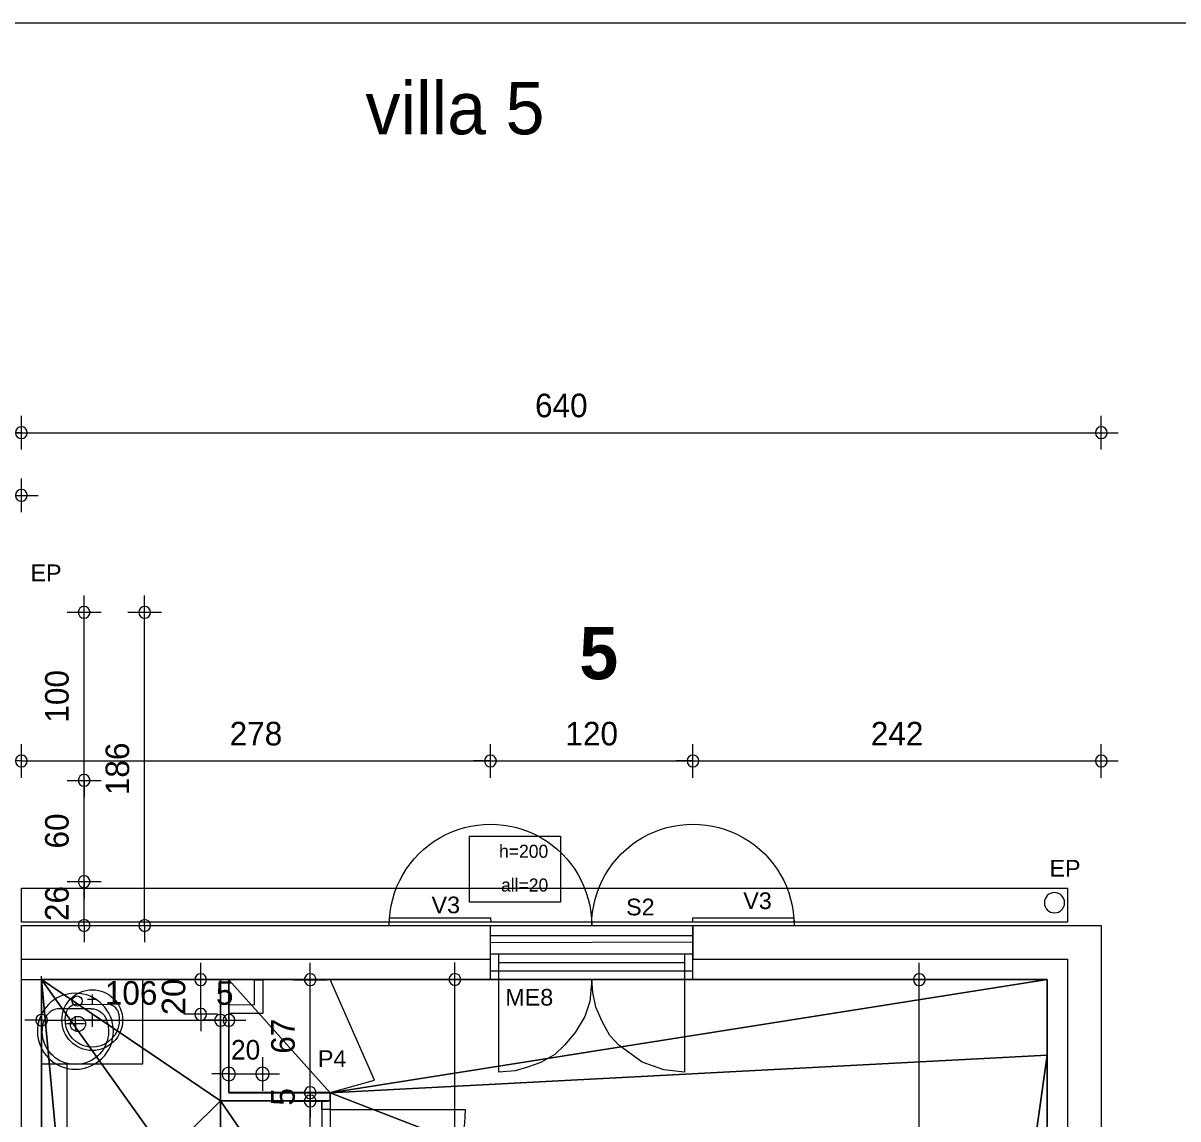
# Model space of a CAD drawing. Header units: metres. Extents: x 1.8 to 61.8, y -55.6 to -11.3.
# Drawn here: x 37.34 to 44.19, y -17.8 to -11.31 of the extents above; entities that cross this region are included whole.
import ezdxf
from ezdxf.enums import TextEntityAlignment as Align
from ezdxf.lldxf.tags import DXFTag

# ---------------------------------------------------------------- set-up
doc = ezdxf.new("R2010")
doc.units = ezdxf.units.M
doc.header["$MEASUREMENT"] = 0
for name, color, linetype in [('Calque commun', 7, 'Continuous'), ('Calque2', 7, 'Continuous'), ('Calque4', 7, 'Continuous'), ('Calque90', 7, 'Continuous'), ('Textes', 7, 'Continuous')]:
    doc.layers.add(name, color=color, linetype=linetype)
doc.styles.add('Arial10', font='arial.ttf', dxfattribs={"height": 0.098961})
doc.styles.add('Arial18', font='arial.ttf', dxfattribs={"height": 0.139163})
doc.styles.add('Century Gothic', font='GOTHIC.TTF', dxfattribs={"height": 0.310302})
doc.styles.add('Century Gothic14', font='GOTHIC.TTF', dxfattribs={"height": 0.139636})
doc.styles.add('Century Gothic19', font='GOTHIC.TTF', dxfattribs={"height": 0.116363})
doc.styles.add('Century Gothic5', font='GOTHICB.TTF', dxfattribs={"height": 0.31023})
doc.styles.add('Century Gothic9', font='GOTHIC.TTF', dxfattribs={"height": 0.077575})
tags = doc.linetypes.add('HIDDEN2', pattern=[0.1875, 0.125, -0.0625]).pattern_tags.tags
tags[6:7] = [DXFTag(74, 4), DXFTag(75, 0), DXFTag(340, '0'), DXFTag(46, 1.0), DXFTag(50, 0.0), DXFTag(44, 0.0), DXFTag(45, 0.0)]
tags[4:5] = [DXFTag(74, 4), DXFTag(75, 0), DXFTag(340, '0'), DXFTag(46, 1.0), DXFTag(50, 0.0), DXFTag(44, 0.0), DXFTag(45, 0.0)]

# ---------------------------------------------------------------- blocks, each defined once
blk = doc.blocks.new('new45')
at = {"layer": 'Calque commun', "color": 5, "linetype": 'Continuous', "lineweight": 9}
blk.add_arc((0, 0), 0.5, 0, 359.99941, dxfattribs=at)
blk = doc.blocks.new('new46')
at = {"layer": 'Calque commun', "color": 5, "linetype": 'Continuous', "lineweight": 9}
blk.add_arc((0, 0), 0.5, 0, 359.99941, dxfattribs=at)
blk = doc.blocks.new('DimLine53548')
at = {"layer": 'Calque commun', "color": 5, "linetype": 'Continuous', "lineweight": 9}
for p, q in [((34.1345, -14.207), (34.1345, -14.007)), ((37.3344, -14.207), (37.3344, -14.007)), ((34.1345, -14.107), (34.0345, -14.107)), ((34.1345, -14.107), (37.3344, -14.107)), ((37.3344, -14.107), (37.4344, -14.107))]:
    blk.add_line(p, q, dxfattribs=at)
at = {"layer": 'Calque commun', "color": 5, "linetype": 'Continuous', "lineweight": 9, "xscale": 0.07000000029802322, "yscale": 0.07000000029802322, "zscale": 0.07000000029802322}
for name, p in [('new45', (34.1345, -14.107)), ('new46', (37.3344, -14.107))]:
    blk.add_blockref(name, p, dxfattribs=at)
at = {"layer": 'Calque commun', "color": 5, "linetype": 'Continuous', "lineweight": 9, "style": 'Century Gothic14'}
blk.add_text('320', height=0.13964, dxfattribs=at).set_placement((35.7345, -14.057), align=Align.BOTTOM_CENTER)
blk = doc.blocks.new('Block54734')
at = {"layer": 'Calque commun', "color": 7, "linetype": 'Continuous', "lineweight": 18}
blk.add_line((37.1344, -25.6352), (37.1344, -16.6352), dxfattribs=at)
at = {"layer": 'Calque commun', "color": 7, "linetype": 'Continuous', "lineweight": 9}
for p, q in [((37.3344, -25.4352), (37.3344, -16.8352)), ((37.4544, -25.3152), (37.4544, -16.9552))]:
    blk.add_line(p, q, dxfattribs=at)
blk = doc.blocks.new('Block54735')
at = {"layer": 'Calque commun', "color": 7, "linetype": 'Continuous', "lineweight": 9}
for p, q in [((37.3344, -16.9752), (37.3344, -16.6552)), ((37.3344, -16.8552), (40.1144, -16.8552)), ((41.3144, -16.8552), (43.5344, -16.8552)), ((37.3344, -16.9752), (40.1144, -16.9752)), ((41.3144, -16.9752), (43.4144, -16.9752))]:
    blk.add_line(p, q, dxfattribs=at)
at = {"layer": 'Calque commun', "color": 7, "linetype": 'Continuous', "lineweight": 18}
for p, q in [((37.3344, -16.6552), (40.1144, -16.6552)), ((41.3144, -16.6552), (43.7344, -16.6552))]:
    blk.add_line(p, q, dxfattribs=at)
blk = doc.blocks.new('Block54736')
at = {"layer": 'Calque commun', "color": 7, "linetype": 'Continuous', "lineweight": 18}
blk.add_line((43.7344, -16.6552), (43.7344, -25.6552), dxfattribs=at)
at = {"layer": 'Calque commun', "color": 7, "linetype": 'Continuous', "lineweight": 9}
for p, q in [((43.5344, -16.8552), (43.5344, -25.4552)), ((43.4144, -16.9752), (43.4144, -25.3352))]:
    blk.add_line(p, q, dxfattribs=at)
blk = doc.blocks.new('@PRES_1_$$_1-4')
at = {"layer": 'Calque commun', "color": 5, "linetype": 'Continuous', "lineweight": 9}
for p, q in [((0, 0.32), (1.2, 0.32)), ((1.2, 0.15), (0, 0.15)), ((0.05, 0.05), (0.05, 0.15)), ((1.15, 0.15), (1.15, 0.05)), ((0.05, 0.1), (1.15, 0.1)), ((1.2, 0.05), (0, 0.05)), ((0, 0), (1.2, 0))]:
    blk.add_line(p, q, dxfattribs=at)
blk = doc.blocks.new('@PRES_1_$$_1-5')
at = {"layer": 'Calque commun', "color": 7, "linetype": 'Continuous', "lineweight": 9}
blk.add_line((0, 0), (0, 0.32), dxfattribs=at)
blk = doc.blocks.new('@PRES_1_$$_1-6')
at = {"layer": 'Calque commun', "color": 7, "linetype": 'Continuous', "lineweight": 9}
blk.add_line((0, 0), (0, 0.32), dxfattribs=at)
blk = doc.blocks.new('INTER_2D_COMB2')
at = {"layer": 'Calque4', "color": 0, "linetype": 'ByBlock', "lineweight": -2}
for name in ['@PRES_1_$$_1-4', '@PRES_1_$$_1-5']:
    blk.add_blockref(name, (0, 0), dxfattribs=at)
at = {"layer": 'Calque4', "color": 0, "linetype": 'ByBlock', "lineweight": -2, "extrusion": (0, 0, -1), "xscale": -1, "yscale": -1, "zscale": -1, "rotation": -180}
blk.add_blockref('@PRES_1_$$_1-6', (-1.2, 0), dxfattribs=at)
blk = doc.blocks.new('PLACED_COMB2')
at = {"layer": 'Calque4', "color": 0, "linetype": 'ByBlock', "lineweight": -2}
blk.add_blockref('INTER_2D_COMB2', (0, 0), dxfattribs=at)
blk = doc.blocks.new('new47')
at = {"layer": 'Calque commun', "color": 5, "linetype": 'Continuous', "lineweight": 9}
blk.add_arc((0, 0), 0.5, 0, 359.99941, dxfattribs=at)
blk = doc.blocks.new('new48')
at = {"layer": 'Calque commun', "color": 5, "linetype": 'Continuous', "lineweight": 9}
blk.add_arc((0, 0), 0.5, 0, 359.99941, dxfattribs=at)
blk = doc.blocks.new('DimLine54831')
at = {"layer": 'Calque commun', "color": 5, "linetype": 'Continuous', "lineweight": 9}
for p, q in [((41.3144, -15.7803), (41.3144, -15.5803)), ((43.7344, -15.7803), (43.7344, -15.5803)), ((41.3144, -15.6803), (41.2144, -15.6803)), ((41.3144, -15.6803), (43.7344, -15.6803)), ((43.7344, -15.6803), (43.8344, -15.6803))]:
    blk.add_line(p, q, dxfattribs=at)
at = {"layer": 'Calque commun', "color": 5, "linetype": 'Continuous', "lineweight": 9, "xscale": 0.07000000029802322, "yscale": 0.07000000029802322, "zscale": 0.07000000029802322}
for name, p in [('new47', (41.3144, -15.6803)), ('new48', (43.7344, -15.6803))]:
    blk.add_blockref(name, p, dxfattribs=at)
at = {"layer": 'Calque commun', "color": 5, "linetype": 'Continuous', "lineweight": 9, "style": 'Century Gothic14'}
blk.add_text('242', height=0.13964, dxfattribs=at).set_placement((42.5244, -15.6303), align=Align.BOTTOM_CENTER)
blk = doc.blocks.new('new49')
at = {"layer": 'Calque commun', "color": 5, "linetype": 'Continuous', "lineweight": 9}
blk.add_arc((0, 0), 0.5, 0, 359.99941, dxfattribs=at)
blk = doc.blocks.new('new50')
at = {"layer": 'Calque commun', "color": 5, "linetype": 'Continuous', "lineweight": 9}
blk.add_arc((0, 0), 0.5, 0, 359.99941, dxfattribs=at)
blk = doc.blocks.new('DimLine54839')
at = {"layer": 'Calque commun', "color": 5, "linetype": 'Continuous', "lineweight": 9}
for p, q in [((40.1144, -15.7803), (40.1144, -15.5803)), ((41.3144, -15.7803), (41.3144, -15.5803)), ((40.1144, -15.6803), (40.0144, -15.6803)), ((40.1144, -15.6803), (41.3144, -15.6803)), ((41.3144, -15.6803), (41.4144, -15.6803))]:
    blk.add_line(p, q, dxfattribs=at)
at = {"layer": 'Calque commun', "color": 5, "linetype": 'Continuous', "lineweight": 9, "xscale": 0.07000000029802322, "yscale": 0.07000000029802322, "zscale": 0.07000000029802322}
for name, p in [('new49', (40.1144, -15.6803)), ('new50', (41.3144, -15.6803))]:
    blk.add_blockref(name, p, dxfattribs=at)
at = {"layer": 'Calque commun', "color": 5, "linetype": 'Continuous', "lineweight": 9, "style": 'Century Gothic14'}
blk.add_text('120', height=0.13964, dxfattribs=at).set_placement((40.7144, -15.6303), align=Align.BOTTOM_CENTER)
blk = doc.blocks.new('new51')
at = {"layer": 'Calque commun', "color": 5, "linetype": 'Continuous', "lineweight": 9}
blk.add_arc((0, 0), 0.5, 0, 359.99941, dxfattribs=at)
blk = doc.blocks.new('new52')
at = {"layer": 'Calque commun', "color": 5, "linetype": 'Continuous', "lineweight": 9}
blk.add_arc((0, 0), 0.5, 0, 359.99941, dxfattribs=at)
blk = doc.blocks.new('DimLine54847')
at = {"layer": 'Calque commun', "color": 5, "linetype": 'Continuous', "lineweight": 9}
for p, q in [((37.3344, -15.7803), (37.3344, -15.5803)), ((40.1144, -15.7803), (40.1144, -15.5803)), ((37.3344, -15.6803), (37.2344, -15.6803)), ((37.3344, -15.6803), (40.1144, -15.6803)), ((40.1144, -15.6803), (40.2144, -15.6803))]:
    blk.add_line(p, q, dxfattribs=at)
at = {"layer": 'Calque commun', "color": 5, "linetype": 'Continuous', "lineweight": 9, "xscale": 0.07000000029802322, "yscale": 0.07000000029802322, "zscale": 0.07000000029802322}
for name, p in [('new51', (37.3344, -15.6803)), ('new52', (40.1144, -15.6803))]:
    blk.add_blockref(name, p, dxfattribs=at)
at = {"layer": 'Calque commun', "color": 5, "linetype": 'Continuous', "lineweight": 9, "style": 'Century Gothic14'}
blk.add_text('278', height=0.13964, dxfattribs=at).set_placement((38.7244, -15.6303), align=Align.BOTTOM_CENTER)
blk = doc.blocks.new('new53')
at = {"layer": 'Calque commun', "color": 5, "linetype": 'Continuous', "lineweight": 9}
blk.add_arc((0, 0), 0.5, 0, 359.99941, dxfattribs=at)
blk = doc.blocks.new('new54')
at = {"layer": 'Calque commun', "color": 5, "linetype": 'Continuous', "lineweight": 9}
blk.add_arc((0, 0), 0.5, 0, 359.99941, dxfattribs=at)
blk = doc.blocks.new('DimLine55255')
at = {"layer": 'Calque commun', "color": 5, "linetype": 'Continuous', "lineweight": 9}
for p, q in [((38.0649, -14.7998), (38.0649, -14.6998)), ((37.9649, -14.7998), (38.1649, -14.7998)), ((38.0649, -16.6552), (38.0649, -14.7998)), ((37.9649, -16.6552), (38.1649, -16.6552)), ((38.0649, -16.6552), (38.0649, -16.7552))]:
    blk.add_line(p, q, dxfattribs=at)
at = {"layer": 'Calque commun', "color": 5, "linetype": 'Continuous', "lineweight": 9, "xscale": 0.07000000029802322, "yscale": 0.07000000029802322, "zscale": 0.07000000029802322, "rotation": 90}
for name, p in [('new54', (38.0649, -14.7998)), ('new53', (38.0649, -16.6552))]:
    blk.add_blockref(name, p, dxfattribs=at)
at = {"layer": 'Calque commun', "color": 5, "linetype": 'Continuous', "lineweight": 9, "style": 'Century Gothic14'}
blk.add_text('186', height=0.13964, rotation=90, dxfattribs=at).set_placement((38.0149, -15.7275), align=Align.BOTTOM_CENTER)
blk = doc.blocks.new('new69')
at = {"layer": 'Calque commun', "color": 5, "linetype": 'Continuous', "lineweight": 9}
blk.add_arc((0, 0), 0.5, 0, 359.99941, dxfattribs=at)
blk = doc.blocks.new('new70')
at = {"layer": 'Calque commun', "color": 5, "linetype": 'Continuous', "lineweight": 9}
blk.add_arc((0, 0), 0.5, 0, 359.99941, dxfattribs=at)
blk = doc.blocks.new('DimLine55493')
at = {"layer": 'Calque commun', "color": 5, "linetype": 'Continuous', "lineweight": 9}
for p, q in [((30.7344, -13.8359), (30.7344, -13.6359)), ((37.3344, -13.8359), (37.3344, -13.6359)), ((30.7344, -13.7359), (30.6344, -13.7359)), ((30.7344, -13.7359), (37.3344, -13.7359)), ((37.3344, -13.7359), (37.4344, -13.7359))]:
    blk.add_line(p, q, dxfattribs=at)
at = {"layer": 'Calque commun', "color": 5, "linetype": 'Continuous', "lineweight": 9, "xscale": 0.07000000029802322, "yscale": 0.07000000029802322, "zscale": 0.07000000029802322}
for name, p in [('new69', (30.7344, -13.7359)), ('new70', (37.3344, -13.7359))]:
    blk.add_blockref(name, p, dxfattribs=at)
at = {"layer": 'Calque commun', "color": 5, "linetype": 'Continuous', "lineweight": 9, "style": 'Century Gothic14'}
blk.add_text('660', height=0.13964, dxfattribs=at).set_placement((34.0344, -13.6859), align=Align.BOTTOM_CENTER)
blk = doc.blocks.new('new71')
at = {"layer": 'Calque commun', "color": 5, "linetype": 'Continuous', "lineweight": 9}
blk.add_arc((0, 0), 0.5, 0, 359.99941, dxfattribs=at)
blk = doc.blocks.new('new72')
at = {"layer": 'Calque commun', "color": 5, "linetype": 'Continuous', "lineweight": 9}
blk.add_arc((0, 0), 0.5, 0, 359.99941, dxfattribs=at)
blk = doc.blocks.new('DimLine55501')
at = {"layer": 'Calque commun', "color": 5, "linetype": 'Continuous', "lineweight": 9}
for p, q in [((37.3344, -13.8359), (37.3344, -13.6359)), ((43.7344, -13.8359), (43.7344, -13.6359)), ((37.3344, -13.7359), (37.2344, -13.7359)), ((37.3344, -13.7359), (43.7344, -13.7359)), ((43.7344, -13.7359), (43.8344, -13.7359))]:
    blk.add_line(p, q, dxfattribs=at)
at = {"layer": 'Calque commun', "color": 5, "linetype": 'Continuous', "lineweight": 9, "xscale": 0.07000000029802322, "yscale": 0.07000000029802322, "zscale": 0.07000000029802322}
for name, p in [('new71', (37.3344, -13.7359)), ('new72', (43.7344, -13.7359))]:
    blk.add_blockref(name, p, dxfattribs=at)
at = {"layer": 'Calque commun', "color": 5, "linetype": 'Continuous', "lineweight": 9, "style": 'Century Gothic14'}
blk.add_text('640', height=0.13964, dxfattribs=at).set_placement((40.5344, -13.6859), align=Align.BOTTOM_CENTER)
blk = doc.blocks.new('new99')
at = {"layer": 'Calque commun', "color": 5, "linetype": 'Continuous', "lineweight": 9}
blk.add_arc((0, 0), 0.5, 0, 359.99941, dxfattribs=at)
blk = doc.blocks.new('new100')
at = {"layer": 'Calque commun', "color": 5, "linetype": 'Continuous', "lineweight": 9}
blk.add_arc((0, 0), 0.5, 0, 359.99941, dxfattribs=at)
blk = doc.blocks.new('DimLine55841')
at = {"layer": 'Calque commun', "color": 5, "linetype": 'Continuous', "lineweight": 9}
for p, q in [((37.7063, -16.3956), (37.7063, -16.2956)), ((37.6063, -16.3956), (37.8063, -16.3956)), ((37.7063, -16.6552), (37.7063, -16.3956)), ((37.6063, -16.6552), (37.8063, -16.6552)), ((37.7063, -16.6552), (37.7063, -16.7552))]:
    blk.add_line(p, q, dxfattribs=at)
at = {"layer": 'Calque commun', "color": 5, "linetype": 'Continuous', "lineweight": 9, "xscale": 0.07000000029802322, "yscale": 0.07000000029802322, "zscale": 0.07000000029802322, "rotation": 90}
for name, p in [('new100', (37.7063, -16.3956)), ('new99', (37.7063, -16.6552))]:
    blk.add_blockref(name, p, dxfattribs=at)
at = {"layer": 'Calque commun', "color": 5, "linetype": 'Continuous', "lineweight": 9, "style": 'Century Gothic14'}
blk.add_text('26', height=0.13964, rotation=90, dxfattribs=at).set_placement((37.6563, -16.5254), align=Align.BOTTOM_CENTER)
blk = doc.blocks.new('new101')
at = {"layer": 'Calque commun', "color": 5, "linetype": 'Continuous', "lineweight": 9}
blk.add_arc((0, 0), 0.5, 0, 359.99941, dxfattribs=at)
blk = doc.blocks.new('new102')
at = {"layer": 'Calque commun', "color": 5, "linetype": 'Continuous', "lineweight": 9}
blk.add_arc((0, 0), 0.5, 0, 359.99941, dxfattribs=at)
blk = doc.blocks.new('DimLine55849')
at = {"layer": 'Calque commun', "color": 5, "linetype": 'Continuous', "lineweight": 9}
for p, q in [((37.7063, -15.7956), (37.7063, -15.6956)), ((37.6063, -15.7956), (37.8063, -15.7956)), ((37.7063, -16.3956), (37.7063, -15.7956)), ((37.6063, -16.3956), (37.8063, -16.3956)), ((37.7063, -16.3956), (37.7063, -16.4956))]:
    blk.add_line(p, q, dxfattribs=at)
at = {"layer": 'Calque commun', "color": 5, "linetype": 'Continuous', "lineweight": 9, "xscale": 0.07000000029802322, "yscale": 0.07000000029802322, "zscale": 0.07000000029802322, "rotation": 90}
for name, p in [('new102', (37.7063, -15.7956)), ('new101', (37.7063, -16.3956))]:
    blk.add_blockref(name, p, dxfattribs=at)
at = {"layer": 'Calque commun', "color": 5, "linetype": 'Continuous', "lineweight": 9, "style": 'Century Gothic14'}
blk.add_text('60', height=0.13964, rotation=90, dxfattribs=at).set_placement((37.6563, -16.0956), align=Align.BOTTOM_CENTER)
blk = doc.blocks.new('new103')
at = {"layer": 'Calque commun', "color": 5, "linetype": 'Continuous', "lineweight": 9}
blk.add_arc((0, 0), 0.5, 0, 359.99941, dxfattribs=at)
blk = doc.blocks.new('new104')
at = {"layer": 'Calque commun', "color": 5, "linetype": 'Continuous', "lineweight": 9}
blk.add_arc((0, 0), 0.5, 0, 359.99941, dxfattribs=at)
blk = doc.blocks.new('DimLine55857')
at = {"layer": 'Calque commun', "color": 5, "linetype": 'Continuous', "lineweight": 9}
for p, q in [((37.7063, -14.7998), (37.7063, -14.6998)), ((37.6063, -14.7998), (37.8063, -14.7998)), ((37.7063, -15.7956), (37.7063, -14.7998)), ((37.6063, -15.7956), (37.8063, -15.7956)), ((37.7063, -15.7956), (37.7063, -15.8956))]:
    blk.add_line(p, q, dxfattribs=at)
at = {"layer": 'Calque commun', "color": 5, "linetype": 'Continuous', "lineweight": 9, "xscale": 0.07000000029802322, "yscale": 0.07000000029802322, "zscale": 0.07000000029802322, "rotation": 90}
for name, p in [('new104', (37.7063, -14.7998)), ('new103', (37.7063, -15.7956))]:
    blk.add_blockref(name, p, dxfattribs=at)
at = {"layer": 'Calque commun', "color": 5, "linetype": 'Continuous', "lineweight": 9, "style": 'Century Gothic14'}
blk.add_text('100', height=0.13964, rotation=90, dxfattribs=at).set_placement((37.6563, -15.2977), align=Align.BOTTOM_CENTER)
blk = doc.blocks.new('@PRES_1_$$_1-46')
at = {"layer": 'Calque commun', "color": 5, "linetype": 'Continuous', "lineweight": 9}
blk.add_line((0.05, 0.05), (0.05, 0.85), dxfattribs=at)
at = {"layer": 'Calque commun', "color": 5, "linetype": 'Continuous', "lineweight": 9, "extrusion": (0, 0, -1)}
blk.add_arc((-0.05, 0.05), 0.8, 90, 180, dxfattribs=at)
at = {"layer": 'Calque commun', "color": 5, "linetype": 'Continuous', "lineweight": 9}
mesh = blk.add_polyface(dxfattribs=at)
corners = [(0, 0), (0, 0.05), (0.05, 0.05), (0.05, 0)]
mesh.append_faces([[corners[k] for k in face] for face in [(0, 1, 2, 3)]], dxfattribs={"color": 5})
mesh = blk.add_polyface(dxfattribs=at)
corners = [(0.85, 0), (0.85, 0.05), (0.9, 0.05), (0.9, 0)]
mesh.append_faces([[corners[k] for k in face] for face in [(0, 1, 2, 3)]], dxfattribs={"color": 5})
blk = doc.blocks.new('@PRES_1_$$_1-47')
at = {"layer": 'Calque commun', "color": 0, "linetype": 'ByBlock', "lineweight": -2}
blk.add_line((0, 0), (0, 0.05), dxfattribs=at)
blk = doc.blocks.new('@PRES_1_$$_1-48')
at = {"layer": 'Calque commun', "color": 0, "linetype": 'ByBlock', "lineweight": -2}
blk.add_line((0, 0), (0, 0.05), dxfattribs=at)
blk = doc.blocks.new('INTER_2D_COMB16')
at = {"layer": 'Calque commun', "color": 0, "linetype": 'ByBlock', "lineweight": -2}
blk.add_blockref('@PRES_1_$$_1-46', (0, 0), dxfattribs=at)
at = {"layer": 'Calque commun', "color": 15, "linetype": 'Continuous', "lineweight": 18}
blk.add_blockref('@PRES_1_$$_1-47', (0, 0), dxfattribs=at)
at = {"layer": 'Calque commun', "color": 15, "linetype": 'Continuous', "lineweight": 18, "extrusion": (0, 0, -1), "xscale": -1, "yscale": -1, "zscale": -1, "rotation": -180}
blk.add_blockref('@PRES_1_$$_1-48', (-0.9, 0), dxfattribs=at)
blk = doc.blocks.new('PLACED_COMB16')
at = {"layer": 'Calque commun', "color": 0, "linetype": 'ByBlock', "lineweight": -2}
blk.add_blockref('INTER_2D_COMB16', (0, 0), dxfattribs=at)
blk = doc.blocks.new('xmodule1pcentniv1-13')
at = {"layer": 'Calque commun', "color": 5, "linetype": 'Continuous', "lineweight": 9}
blk.add_arc((0, 0), 0.5, 0, 359.99941, dxfattribs=at)
blk = doc.blocks.new('xmodule1pcentniv1-14')
at = {"layer": 'Calque commun', "color": 5, "linetype": 'Continuous', "lineweight": 9}
blk.add_arc((0, 0), 0.5, 0, 359.99941, dxfattribs=at)
blk = doc.blocks.new('DimLine54955')
at = {"layer": 'Calque commun', "color": 5, "linetype": 'Continuous', "lineweight": 9}
for p, q in [((42.6251, -17.8273), (42.6251, -17.7273)), ((42.5251, -17.8273), (42.7251, -17.8273)), ((42.6251, -20.0466), (42.6251, -17.8273)), ((42.7251, -20.0466), (42.5251, -20.0466)), ((42.6251, -20.0466), (42.6251, -20.1466))]:
    blk.add_line(p, q, dxfattribs=at)
at = {"layer": 'Calque commun', "color": 5, "linetype": 'Continuous', "lineweight": 9, "xscale": 0.07000000029802322, "yscale": 0.07000000029802322, "zscale": 0.07000000029802322, "rotation": 90}
for name, p in [('xmodule1pcentniv1-14', (42.6251, -17.8273)), ('xmodule1pcentniv1-13', (42.6251, -20.0466))]:
    blk.add_blockref(name, p, dxfattribs=at)
at = {"layer": 'Calque commun', "color": 5, "linetype": 'Continuous', "lineweight": 9, "style": 'Century Gothic14'}
blk.add_text('222', height=0.13964, rotation=90, dxfattribs=at).set_placement((42.5751, -18.937), align=Align.BOTTOM_CENTER)
blk = doc.blocks.new('xmodule1pcentniv1-35')
at = {"layer": 'Calque commun', "color": 5, "linetype": 'Continuous', "lineweight": 9}
blk.add_arc((0, 0), 0.5, 0, 359.99941, dxfattribs=at)
blk = doc.blocks.new('xmodule1pcentniv1-36')
at = {"layer": 'Calque commun', "color": 5, "linetype": 'Continuous', "lineweight": 9}
blk.add_arc((0, 0), 0.5, 0, 359.99941, dxfattribs=at)
blk = doc.blocks.new('DimLine55043')
at = {"layer": 'Calque commun', "color": 5, "linetype": 'Continuous', "lineweight": 9}
for p, q in [((39.8728, -17.8266), (39.8728, -17.7266)), ((39.9728, -17.8266), (39.7728, -17.8266)), ((39.8728, -20.396), (39.8728, -17.8266)), ((39.9728, -20.396), (39.7728, -20.396)), ((39.8728, -20.396), (39.8728, -20.496))]:
    blk.add_line(p, q, dxfattribs=at)
at = {"layer": 'Calque commun', "color": 5, "linetype": 'Continuous', "lineweight": 9, "xscale": 0.07000000029802322, "yscale": 0.07000000029802322, "zscale": 0.07000000029802322, "rotation": 90}
for name, p in [('xmodule1pcentniv1-36', (39.8728, -17.8266)), ('xmodule1pcentniv1-35', (39.8728, -20.396))]:
    blk.add_blockref(name, p, dxfattribs=at)
at = {"layer": 'Calque commun', "color": 5, "linetype": 'Continuous', "lineweight": 9, "style": 'Century Gothic14'}
blk.add_text('257', height=0.13964, rotation=90, dxfattribs=at).set_placement((39.8228, -19.1113), align=Align.BOTTOM_CENTER)
blk = doc.blocks.new('xmodule1pcentniv1-51')
at = {"layer": 'Calque commun', "color": 5, "linetype": 'Continuous', "lineweight": 9}
blk.add_arc((0, 0), 0.5, 0, 359.99941, dxfattribs=at)
blk = doc.blocks.new('xmodule1pcentniv1-52')
at = {"layer": 'Calque commun', "color": 5, "linetype": 'Continuous', "lineweight": 9}
blk.add_arc((0, 0), 0.5, 0, 359.99941, dxfattribs=at)
blk = doc.blocks.new('DimLine55123')
at = {"layer": 'Calque commun', "color": 5, "linetype": 'Continuous', "lineweight": 9}
for p, q in [((39.0154, -18.5473), (39.0154, -18.4473)), ((38.9154, -18.5473), (39.1154, -18.5473)), ((39.0154, -19.4473), (39.0154, -18.5473)), ((38.9154, -19.4473), (39.1154, -19.4473)), ((39.0154, -19.4473), (39.0154, -19.5473))]:
    blk.add_line(p, q, dxfattribs=at)
at = {"layer": 'Calque commun', "color": 5, "linetype": 'Continuous', "lineweight": 9, "xscale": 0.07000000029802322, "yscale": 0.07000000029802322, "zscale": 0.07000000029802322, "rotation": 90}
for name, p in [('xmodule1pcentniv1-52', (39.0154, -18.5473)), ('xmodule1pcentniv1-51', (39.0154, -19.4473))]:
    blk.add_blockref(name, p, dxfattribs=at)
at = {"layer": 'Calque commun', "color": 5, "linetype": 'Continuous', "lineweight": 9, "style": 'Century Gothic14'}
blk.add_text('90', height=0.13964, rotation=90, dxfattribs=at).set_placement((38.9654, -18.9973), align=Align.BOTTOM_CENTER)
blk = doc.blocks.new('xmodule1pcentniv1-53')
at = {"layer": 'Calque commun', "color": 5, "linetype": 'Continuous', "lineweight": 9}
blk.add_arc((0, 0), 0.5, 0, 359.99941, dxfattribs=at)
blk = doc.blocks.new('xmodule1pcentniv1-54')
at = {"layer": 'Calque commun', "color": 5, "linetype": 'Continuous', "lineweight": 9}
blk.add_arc((0, 0), 0.5, 0, 359.99941, dxfattribs=at)
blk = doc.blocks.new('DimLine55131')
at = {"layer": 'Calque commun', "color": 5, "linetype": 'Continuous', "lineweight": 9}
for p, q in [((39.0154, -18.4973), (39.0154, -18.3973)), ((38.9154, -18.4973), (39.1154, -18.4973)), ((38.9154, -18.5473), (39.1154, -18.5473)), ((39.0154, -18.5473), (39.0154, -18.4973)), ((39.0154, -18.5473), (39.0154, -18.6473))]:
    blk.add_line(p, q, dxfattribs=at)
at = {"layer": 'Calque commun', "color": 5, "linetype": 'Continuous', "lineweight": 9, "xscale": 0.07000000029802322, "yscale": 0.07000000029802322, "zscale": 0.07000000029802322, "rotation": 90}
for name, p in [('xmodule1pcentniv1-54', (39.0154, -18.4973)), ('xmodule1pcentniv1-53', (39.0154, -18.5473))]:
    blk.add_blockref(name, p, dxfattribs=at)
at = {"layer": 'Calque commun', "color": 5, "linetype": 'Continuous', "lineweight": 9, "style": 'Century Gothic14'}
blk.add_text('5', height=0.1396, rotation=90, dxfattribs=at).set_placement((38.9654, -18.5223), align=Align.BOTTOM_CENTER)
blk = doc.blocks.new('xmodule1pcentniv1-55')
at = {"layer": 'Calque commun', "color": 5, "linetype": 'Continuous', "lineweight": 9}
blk.add_arc((0, 0), 0.5, 0, 359.99941, dxfattribs=at)
blk = doc.blocks.new('xmodule1pcentniv1-56')
at = {"layer": 'Calque commun', "color": 5, "linetype": 'Continuous', "lineweight": 9}
blk.add_arc((0, 0), 0.5, 0, 359.99941, dxfattribs=at)
blk = doc.blocks.new('DimLine55139')
at = {"layer": 'Calque commun', "color": 5, "linetype": 'Continuous', "lineweight": 9}
for p, q in [((39.0154, -17.828), (39.0154, -17.728)), ((38.9154, -17.828), (39.1154, -17.828)), ((39.0154, -18.4973), (39.0154, -17.828)), ((38.9154, -18.4973), (39.1154, -18.4973)), ((39.0154, -18.4973), (39.0154, -18.5973))]:
    blk.add_line(p, q, dxfattribs=at)
at = {"layer": 'Calque commun', "color": 5, "linetype": 'Continuous', "lineweight": 9, "xscale": 0.07000000029802322, "yscale": 0.07000000029802322, "zscale": 0.07000000029802322, "rotation": 90}
for name, p in [('xmodule1pcentniv1-56', (39.0154, -17.828)), ('xmodule1pcentniv1-55', (39.0154, -18.4973))]:
    blk.add_blockref(name, p, dxfattribs=at)
at = {"layer": 'Calque commun', "color": 5, "linetype": 'Continuous', "lineweight": 9, "style": 'Century Gothic14'}
blk.add_text('67', height=0.13964, rotation=90, dxfattribs=at).set_placement((38.9654, -18.1626), align=Align.BOTTOM_CENTER)
blk = doc.blocks.new('xmodule1pcentniv1-69')
at = {"layer": 'Calque commun', "color": 5, "linetype": 'Continuous', "lineweight": 9}
blk.add_arc((0, 0), 0.5, 0, 359.99941, dxfattribs=at)
blk = doc.blocks.new('xmodule1pcentniv1-70')
at = {"layer": 'Calque commun', "color": 5, "linetype": 'Continuous', "lineweight": 9}
blk.add_arc((0, 0), 0.5, 0, 359.99941, dxfattribs=at)
blk = doc.blocks.new('DimLine55219')
at = {"layer": 'Calque commun', "color": 5, "linetype": 'Continuous', "lineweight": 9}
for p, q in [((38.4838, -17.9684), (38.4838, -18.1684)), ((38.5338, -18.1684), (38.5338, -17.9684)), ((38.4838, -18.0684), (38.3838, -18.0684)), ((38.4838, -18.0684), (38.5338, -18.0684)), ((38.5338, -18.0684), (38.6338, -18.0684))]:
    blk.add_line(p, q, dxfattribs=at)
at = {"layer": 'Calque commun', "color": 5, "linetype": 'Continuous', "lineweight": 9, "xscale": 0.07000000029802322, "yscale": 0.07000000029802322, "zscale": 0.07000000029802322}
for name, p in [('xmodule1pcentniv1-69', (38.4838, -18.0684)), ('xmodule1pcentniv1-70', (38.5338, -18.0684))]:
    blk.add_blockref(name, p, dxfattribs=at)
at = {"layer": 'Calque commun', "color": 5, "linetype": 'Continuous', "lineweight": 9, "style": 'Century Gothic14'}
blk.add_text('5', height=0.1396, dxfattribs=at).set_placement((38.5088, -18.0184), align=Align.BOTTOM_CENTER)
blk = doc.blocks.new('xmodule1pcentniv1-71')
at = {"layer": 'Calque commun', "color": 5, "linetype": 'Continuous', "lineweight": 9}
blk.add_arc((0, 0), 0.5, 0, 359.99941, dxfattribs=at)
blk = doc.blocks.new('xmodule1pcentniv1-72')
at = {"layer": 'Calque commun', "color": 5, "linetype": 'Continuous', "lineweight": 9}
blk.add_arc((0, 0), 0.5, 0, 359.99941, dxfattribs=at)
blk = doc.blocks.new('DimLine55227')
at = {"layer": 'Calque commun', "color": 5, "linetype": 'Continuous', "lineweight": 9}
for p, q in [((37.4238, -17.9677), (37.4237, -18.1677)), ((38.4838, -17.9684), (38.4837, -18.1684)), ((37.4237, -18.0677), (37.3237, -18.0676)), ((37.4237, -18.0677), (38.4838, -18.0684)), ((38.4838, -18.0684), (38.5838, -18.0685))]:
    blk.add_line(p, q, dxfattribs=at)
at = {"layer": 'Calque commun', "color": 5, "linetype": 'Continuous', "lineweight": 9, "xscale": 0.06999999328768533, "yscale": 0.06999999328768533, "zscale": 0.07000000029802322, "rotation": -0.03793334936625004}
for name, p in [('xmodule1pcentniv1-71', (37.4237, -18.0677)), ('xmodule1pcentniv1-72', (38.4838, -18.0684))]:
    blk.add_blockref(name, p, dxfattribs=at)
at = {"layer": 'Calque commun', "color": 5, "linetype": 'Continuous', "lineweight": 9, "style": 'Century Gothic14'}
blk.add_text('106', height=0.13964, rotation=359.96206, dxfattribs=at).set_placement((37.9538, -18.0181), align=Align.BOTTOM_CENTER)
blk = doc.blocks.new('vasque1')
at = {"layer": 'Calque2', "color": 6, "linetype": 'Continuous', "lineweight": 9}
for p, q in [((-0.094, -0.092), (0.094, -0.092)), ((0, -0.182), (0, -0.135)), ((-0.0533, -0.182), (0.0533, -0.182)), ((0, -0.182), (0, -0.224))]:
    blk.add_line(p, q, dxfattribs=at)
at = {"layer": 'Calque2', "color": 6, "linetype": 'Continuous', "lineweight": 9, "flags": 128}
for points in [[(0, -0.45, -1), (0, 0)], [(0, 0, -1), (0, -0.45)], [(0.02, -0.046, 1), (-0.04, -0.046, 1), (0.02, -0.046)], [(-0.094, -0.092, 0.324927), (-0.1834, -0.157)], [(0.094, -0.092, -0.324927), (0.1834, -0.157)], [(-0.1814, -0.1514, 1.494518), (0.1814, -0.1514)], [(0.03, -0.182, 1), (-0.06, -0.182, 1), (0.03, -0.182)]]:
    blk.add_lwpolyline(points, format="xyb", dxfattribs=at)
blk = doc.blocks.new('vasqu450')
at = {"layer": 'Calque commun', "color": 6, "linetype": 'Continuous', "lineweight": 9}
blk.add_line((0.1207, 0.1168), (-0.1173, 0.117), dxfattribs=at)
for radius, start, end in [(0.225, 359.99999, 359.9994), (0.2, 158.39995, 21.60003)]:
    blk.add_arc((0, 0), radius, start, end, dxfattribs=at)
at = {"layer": 'Calque commun', "color": 6, "linetype": 'Continuous', "lineweight": 9, "extrusion": (0, 0, -1)}
for centre, start, end in [((0.112, 0.0327), 28.97343, 86.40656), ((-0.112, 0.0327), 93.59344, 151.02657)]:
    blk.add_arc(centre, 0.0845, start, end, dxfattribs=at)
at = {"layer": 'Calque90', "color": 6, "linetype": 'Continuous', "lineweight": 9}
for p, q in [((0, 0.19), (0, 0.12)), ((0.035, 0.155), (-0.035, 0.155)), ((-0.05, 0), (0.05, 0)), ((0, 0.05), (0, -0.05))]:
    blk.add_line(p, q, dxfattribs=at)
blk = doc.blocks.new('meuble vasque 60x50')
at = {"layer": 'Calque commun', "color": 0, "linetype": 'ByBlock', "lineweight": -2, "xscale": 0.800000011920929, "yscale": 0.800000011920929, "zscale": 0.800000011920929}
blk.add_blockref('vasqu450', (0.2994, -0.241), dxfattribs=at)
at = {"layer": 'Calque commun', "color": 0, "linetype": 'ByBlock', "lineweight": -2}
blk.add_blockref('vasque1', (0.3994, -0.0819), dxfattribs=at)
at = {"layer": 'Calque commun', "color": 6, "linetype": 'Continuous', "lineweight": 9}
mesh = blk.add_polyface(dxfattribs=at)
corners = [(-0.0006, -0.0002), (0.5994, -0.0002), (0.5994, -0.5002), (-0.0006, -0.5002)]
mesh.append_faces([[corners[k] for k in face] for face in [(0, 1, 2, 3)]], dxfattribs={"color": 6})
blk = doc.blocks.new('xmodule1pcentniv1-107')
at = {"layer": 'Calque commun', "color": 5, "linetype": 'Continuous', "lineweight": 9}
blk.add_arc((0, 0), 0.5, 0, 359.99941, dxfattribs=at)
blk = doc.blocks.new('xmodule1pcentniv1-108')
at = {"layer": 'Calque commun', "color": 5, "linetype": 'Continuous', "lineweight": 9}
blk.add_arc((0, 0), 0.5, 0, 359.99941, dxfattribs=at)
blk = doc.blocks.new('DimLine60944')
at = {"layer": 'Calque commun', "color": 5, "linetype": 'Continuous', "lineweight": 9}
for p, q in [((38.3666, -17.828), (38.3666, -17.728)), ((38.4666, -17.828), (38.2666, -17.828)), ((38.3666, -18.033), (38.3666, -17.828)), ((38.4666, -18.033), (38.2666, -18.033)), ((38.3666, -18.033), (38.3666, -18.133))]:
    blk.add_line(p, q, dxfattribs=at)
at = {"layer": 'Calque commun', "color": 5, "linetype": 'Continuous', "lineweight": 9, "xscale": 0.07000000029802322, "yscale": 0.07000000029802322, "zscale": 0.07000000029802322, "rotation": 90}
for name, p in [('xmodule1pcentniv1-108', (38.3666, -17.828)), ('xmodule1pcentniv1-107', (38.3666, -18.033))]:
    blk.add_blockref(name, p, dxfattribs=at)
at = {"layer": 'Calque commun', "color": 5, "linetype": 'Continuous', "lineweight": 9, "style": 'Arial18'}
blk.add_text('20', height=0.13916, rotation=90, dxfattribs=at).set_placement((38.3166, -17.9305), align=Align.BOTTOM_CENTER)
blk = doc.blocks.new('xmodule1pcentniv1-113')
at = {"layer": 'Calque commun', "color": 5, "linetype": 'Continuous', "lineweight": 9}
blk.add_arc((0, 0), 0.5, 0, 359.99941, dxfattribs=at)
blk = doc.blocks.new('xmodule1pcentniv1-114')
at = {"layer": 'Calque commun', "color": 5, "linetype": 'Continuous', "lineweight": 9}
blk.add_arc((0, 0), 0.5, 0, 359.99941, dxfattribs=at)
blk = doc.blocks.new('DimLine60990')
at = {"layer": 'Calque commun', "color": 5, "linetype": 'Continuous', "lineweight": 9}
for p, q in [((38.5326, -18.2865), (38.5326, -18.4865)), ((38.7326, -18.2865), (38.7326, -18.4865)), ((38.5326, -18.3865), (38.4326, -18.3865)), ((38.5326, -18.3865), (38.7326, -18.3865)), ((38.7326, -18.3865), (38.8326, -18.3865))]:
    blk.add_line(p, q, dxfattribs=at)
at = {"layer": 'Calque commun', "color": 5, "linetype": 'Continuous', "lineweight": 9, "xscale": 0.07999999821186066, "yscale": 0.07999999821186066, "zscale": 0.07999999821186066}
for name, p in [('xmodule1pcentniv1-113', (38.5326, -18.3865)), ('xmodule1pcentniv1-114', (38.7326, -18.3865))]:
    blk.add_blockref(name, p, dxfattribs=at)
at = {"layer": 'Calque commun', "color": 5, "linetype": 'Continuous', "lineweight": 9, "style": 'Century Gothic19'}
blk.add_text('20', height=0.11636, rotation=0.00382, dxfattribs=at).set_placement((38.6326, -18.3365), align=Align.BOTTOM_CENTER)
blk = doc.blocks.new('xmodule1pcentniv1-117')
at = {"layer": 'Calque commun', "color": 15, "linetype": 'Continuous', "lineweight": 18}
for p, q in [((38.4838, -18.5467), (38.4838, -17.8273)), ((38.4838, -17.8273), (38.5338, -17.8273)), ((38.5338, -18.028), (38.5338, -17.8273)), ((38.6838, -17.8279), (38.6838, -17.9779)), ((38.6838, -17.8279), (38.7338, -17.8279)), ((38.7338, -17.8279), (38.7338, -18.0279)), ((38.6838, -17.9779), (38.5338, -17.978)), ((38.7338, -18.0279), (38.5338, -18.028)), ((38.5338, -18.4967), (38.5338, -18.078)), ((39.1338, -18.5467), (38.4838, -18.5467)), ((39.1338, -18.4967), (38.5338, -18.4967)), ((39.1338, -18.5467), (39.0838, -18.5467)), ((39.0838, -18.5467), (39.0838, -18.5467)), ((39.1338, -18.5467), (39.1338, -18.4967)), ((39.1338, -18.5467), (39.1338, -18.5467))]:
    blk.add_line(p, q, dxfattribs=at)
at = {"layer": 'Calque commun', "color": 7, "linetype": 'Continuous', "lineweight": 9}
for p, q in [((39.3969, -18.4225), (39.1338, -17.8273)), ((37.5737, -18.3266), (37.5737, -19.6266)), ((39.1338, -18.4967), (39.3969, -18.4225))]:
    blk.add_line(p, q, dxfattribs=at)
at = {"layer": 'Calque commun', "color": 5, "linetype": 'Continuous', "lineweight": 9}
for name in ['DimLine60944', 'DimLine55139', 'DimLine55043', 'DimLine54955', 'DimLine55227', 'DimLine55219', 'DimLine60990', 'DimLine55131', 'DimLine55123']:
    blk.add_blockref(name, (0, 0), dxfattribs=at)
at = {"layer": 'Calque commun', "color": 0, "linetype": 'ByBlock', "lineweight": -2, "extrusion": (0, 0, -1), "xscale": -1, "yscale": -1, "zscale": -1, "rotation": -180}
blk.add_blockref('meuble vasque 60x50', (-38.0232, -17.8265), dxfattribs=at)
at = {"layer": 'Calque commun', "color": 0, "linetype": 'ByBlock', "lineweight": -2, "rotation": -90}
blk.add_blockref('PLACED_COMB16', (39.0838, -18.5467), dxfattribs=at)
at = {"layer": 'Textes', "color": 5, "linetype": 'ByBlock', "lineweight": -2, "style": 'Arial10'}
blk.add_text('P4', height=0.09896, dxfattribs=at).set_placement((39.23, -18.3748), align=Align.BOTTOM_RIGHT)
at = {"layer": 'Calque commun', "color": 9, "linetype": 'Continuous', "lineweight": 9}
mesh = blk.add_polyface(dxfattribs=at)
corners = [(37.5737, -19.4467), (37.4237, -17.8266), (38.4838, -18.5467), (38.4838, -17.8273), (37.5738, -20.3961), (38.4838, -19.4467), (38.4838, -20.3967), (39.0838, -19.4217), (37.4237, -19.4467), (39.0838, -18.5467), (39.0838, -19.4467)]
mesh.append_faces([[corners[k] for k in face] for face in [(4, 5, 6)]], dxfattribs={"vtx0": -1, "color": 9})
mesh.append_faces([[corners[k] for k in face] for face in [(0, 1, 2), (2, 7, 5), (0, 2, 5)]], dxfattribs={"vtx0": -1, "vtx1": -1, "vtx2": -1, "color": 9})
mesh.append_faces([[corners[k] for k in face] for face in [(8, 1, 0)]], dxfattribs={"vtx1": -1, "color": 9})
mesh.append_faces([[corners[k] for k in face] for face in [(4, 0, 5)]], dxfattribs={"vtx1": -1, "vtx2": -1, "color": 9})
mesh.append_faces([[corners[k] for k in face] for face in [(1, 3, 2), (2, 9, 7), (7, 10, 5)]], dxfattribs={"vtx2": -1, "color": 9})
mesh = blk.add_polyface(dxfattribs=at)
corners = [(43.3837, -17.8266), (39.1338, -18.4974), (43.3837, -18.2747), (43.3837, -20.0466), (43.1337, -20.0466), (39.1338, -19.4974), (38.5338, -20.3974), (43.1337, -20.3967), (38.5338, -18.4974), (38.5338, -17.828), (38.5338, -19.4974)]
mesh.append_faces([[corners[k] for k in face] for face in [(6, 5, 10)]], dxfattribs={"vtx0": -1, "color": 9})
mesh.append_faces([[corners[k] for k in face] for face in [(0, 1, 2), (2, 1, 4)]], dxfattribs={"vtx0": -1, "vtx1": -1, "vtx2": -1, "color": 9})
mesh.append_faces([[corners[k] for k in face] for face in [(4, 1, 5)]], dxfattribs={"vtx0": -1, "vtx2": -1, "color": 9})
mesh.append_faces([[corners[k] for k in face] for face in [(3, 2, 4), (8, 1, 9)]], dxfattribs={"vtx1": -1, "color": 9})
mesh.append_faces([[corners[k] for k in face] for face in [(6, 7, 5), (7, 4, 5), (0, 9, 1)]], dxfattribs={"vtx1": -1, "vtx2": -1, "color": 9})

msp = doc.modelspace()

# ---------------------------------------------------------------- linework, layer by layer
at = {"layer": 'Calque commun', "color": 12, "linetype": 'Continuous', "lineweight": 18}
for p, q in [((40.1144, -16.8552), (40.1144, -16.6552)), ((37.3344, -16.8552), (40.1144, -16.8552))]:
    msp.add_line(p, q, dxfattribs=at)
msp.add_polyline3d([(41.3144, -16.6552, 0), (41.3144, -16.8552, 0), (43.5344, -16.8552, 0), (43.5344, -20.7058, 0), (43.5344, -20.7058, 0)], dxfattribs=at)
at = {"layer": 'Calque commun', "color": 7, "linetype": 'Continuous', "lineweight": 9}
msp.add_polyline3d([(41.2644, -16.8752, 0), (41.2644, -17.5252, 0), (41.141, -17.5112, 0), (41.0138, -17.4644, 0), (40.8755, -17.3641, 0), (40.8227, -17.3064, 0), (40.7778, -17.2284, 0), (40.7388, -17.1387, 0), (40.7213, -17.0529, 0), (40.7144, -16.9752, 0), (40.7037, -17.1056, 0), (40.6745, -17.1953, 0), (40.616, -17.2889, 0), (40.5534, -17.3641, 0), (40.4951, -17.4196, 0), (40.4132, -17.4664, 0), (40.3332, -17.4956, 0), (40.261, -17.5171, 0), (40.1644, -17.5252, 0), (40.1644, -16.8752, 0)], dxfattribs=at)
at = {"layer": 'Calque commun', "color": 7, "linetype": 'Continuous', "lineweight": 9, "extrusion": (1.22461e-16, 0, -1)}
for centre in [(-40.1144, -16.6552), (-41.3144, -16.6552)]:
    msp.add_arc(centre, 0.6, 0, 180.00001, dxfattribs=at)
at = {"layer": 'Calque commun', "color": 11, "linetype": 'Continuous', "lineweight": 18}
msp.add_arc((43.4571, -16.5205), 0.06, 90, 89.99941, dxfattribs=at)

# ---------------------------------------------------------------- block references
at = {"layer": 'Calque commun', "color": 5, "linetype": 'Continuous', "lineweight": 9}
for name in ['DimLine55493', 'DimLine55501', 'DimLine53548', 'DimLine55857', 'DimLine55255', 'DimLine54847', 'DimLine54839', 'DimLine54831', 'DimLine55849', 'DimLine55841']:
    msp.add_blockref(name, (0, 0), dxfattribs=at)
at = {"layer": 'Calque commun', "color": 0, "linetype": 'ByBlock', "lineweight": -2}
for name, p in [('Block54734', (0, 0)), ('Block54735', (0, 0)), ('PLACED_COMB2', (40.1144, -16.9752)), ('Block54736', (0, 0)), ('xmodule1pcentniv1-117', (0.0307, 0.8514))]:
    msp.add_blockref(name, p, dxfattribs=at)

# ---------------------------------------------------------------- texts
at = {"layer": 'Calque commun', "color": 5, "linetype": 'ByBlock', "lineweight": -2, "insert": (40.4568, -16.1769), "char_height": 0.07758, "attachment_point": 3, "line_spacing_factor": 1.546883, "style": 'Century Gothic9'}
msp.add_mtext('h=200\\Pall=20', dxfattribs=at)
at = {"layer": 'Textes', "color": 5, "linetype": 'ByBlock', "lineweight": -2}
for s, height, style, p in [('villa 5', 0.3103, 'Century Gothic', (39.3738, -12.0607)), ('EP', 0.09896, 'Arial10', (37.3882, -14.645)), ('EP', 0.09896, 'Arial10', (43.4272, -16.3956))]:
    msp.add_text(s, height=height, dxfattribs=dict(at, style=style)).set_placement(p, align=Align.BOTTOM_LEFT)
at = {"layer": 'Textes', "color": 5, "linetype": 'ByBlock', "lineweight": -2, "style": 'Century Gothic5'}
msp.add_text('5', height=0.3102, dxfattribs=at).set_placement((40.6409, -14.8862), align=Align.TOP_LEFT)
at = {"layer": 'Textes', "color": 5, "linetype": 'ByBlock', "lineweight": -2, "style": 'Arial10'}
for s, p in [('V3', (39.9342, -16.6127)), ('V3', (41.7817, -16.5879)), ('S2', (41.0874, -16.6251)), ('ME8', (40.4864, -17.1599))]:
    msp.add_text(s, height=0.09896, dxfattribs=at).set_placement(p, align=Align.BOTTOM_RIGHT)

# ---------------------------------------------------------------- meshes
at = {"layer": 'Calque commun', "color": 7, "linetype": 'Continuous', "lineweight": 9}
mesh = msp.add_polyface(dxfattribs=at)
corners = [(61.7636, -11.3086), (1.7636, -11.3086), (1.7636, -53.3086), (61.7636, -53.3086)]
mesh.append_faces([[corners[k] for k in face] for face in [(0, 1, 2, 3)]], dxfattribs={"color": 7})
at = {"layer": 'Calque commun', "color": 11, "linetype": 'Continuous', "lineweight": 18}
mesh = msp.add_polyface(dxfattribs=at)
corners = [(39.991, -16.1261), (40.5294, -16.1261), (40.5294, -16.5168), (39.991, -16.5168)]
mesh.append_faces([[corners[k] for k in face] for face in [(0, 1, 2, 3)]], dxfattribs={"color": 11})
at = {"layer": 'Calque commun', "color": 16, "linetype": 'HIDDEN2', "lineweight": 9}
mesh = msp.add_polyface(dxfattribs=at)
corners = [(43.5344, -16.6352), (37.3344, -16.6352), (37.3344, -16.4352), (43.5344, -16.4352)]
mesh.append_faces([[corners[k] for k in face] for face in [(0, 1, 2, 3)]], dxfattribs={"color": 16})
at = {"layer": 'Calque commun', "color": 7, "linetype": 'Continuous', "lineweight": 9}
mesh = msp.add_polyface(dxfattribs=at)
corners = [(39.5162, -16.6095), (40.1144, -16.6095), (40.1159, -16.6356), (39.5162, -16.6356)]
mesh.append_faces([[corners[k] for k in face] for face in [(0, 1, 2, 3)]], dxfattribs={"color": 7})
mesh = msp.add_polyface(dxfattribs=at)
corners = [(41.3144, -16.6095), (41.9127, -16.6095), (41.9141, -16.6356), (41.3144, -16.6356)]
mesh.append_faces([[corners[k] for k in face] for face in [(0, 1, 2, 3)]], dxfattribs={"color": 7})
mesh = msp.add_polyface(dxfattribs=at)
corners = [(40.1144, -16.7143), (41.3144, -16.7143), (41.3144, -16.7552), (40.1144, -16.7588)]
mesh.append_faces([[corners[k] for k in face] for face in [(0, 1, 2, 3)]], dxfattribs={"color": 7})
at = {"layer": 'Calque commun', "color": 9, "linetype": 'Continuous', "lineweight": 18}
mesh = msp.add_polyface(dxfattribs=at)
corners = [(43.4144, -25.3352), (37.4544, -16.9752), (37.4544, -25.3352), (43.4144, -16.9752)]
mesh.append_faces([[corners[k] for k in face] for face in [(0, 1, 2)]], dxfattribs={"vtx0": -1, "color": 9})
mesh.append_faces([[corners[k] for k in face] for face in [(0, 3, 1)]], dxfattribs={"vtx1": -1, "vtx2": -1, "color": 9})

doc.saveas('drawing.dxf')
